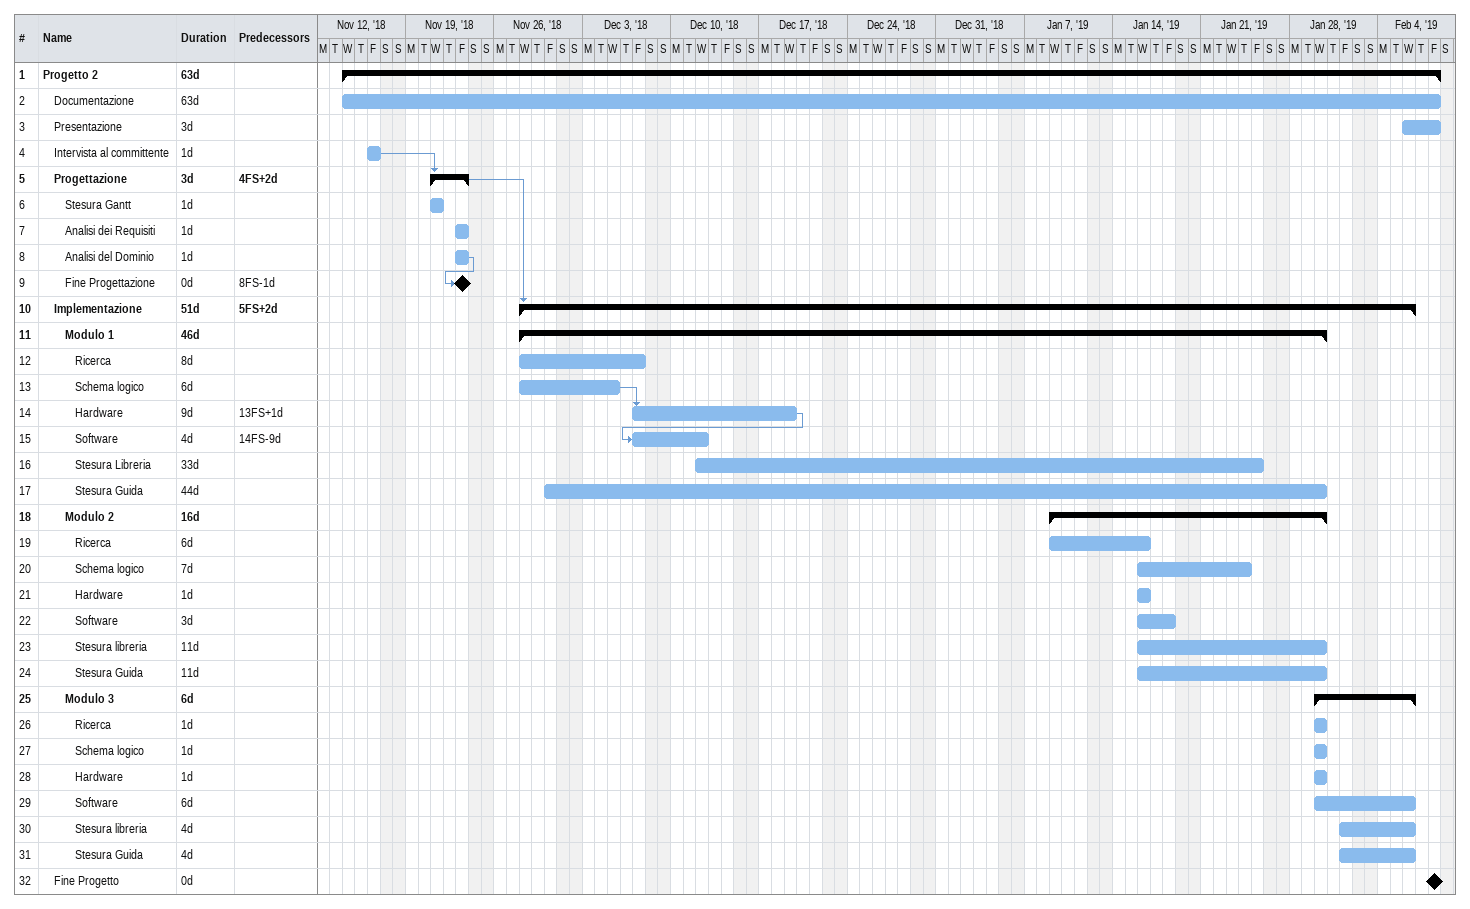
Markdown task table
| ID | Level | Task | Duration | Start | Finish | Predecessors |
|---|---|---|---|---|---|---|
| 1 | 1 | **Progetto 2** | 63d | 2018-11-14 | 2019-02-08 |  |
| 2 | 2 | Documentazione | 63d | 2018-11-14 | 2019-02-08 |  |
| 3 | 2 | Presentazione | 3d | 2019-02-06 | 2019-02-08 |  |
| 4 | 2 | Intervista al committente | 1d | 2018-11-16 | 2018-11-16 |  |
| 5 | 2 | **Progettazione** | 3d | 2018-11-21 | 2018-11-23 | 4FS+2d |
| 6 | 3 | Stesura Gantt | 1d | 2018-11-21 | 2018-11-21 |  |
| 7 | 3 | Analisi dei Requisiti | 1d | 2018-11-23 | 2018-11-23 |  |
| 8 | 3 | Analisi del Dominio | 1d | 2018-11-23 | 2018-11-23 |  |
| 9 | 3 | Fine Progettazione | 0d | 2018-11-23 | 2018-11-23 | 8FS-1d |
| 10 | 2 | **Implementazione** | 51d | 2018-11-28 | 2019-02-06 | 5FS+2d |
| 11 | 3 | **Modulo 1** | 46d | 2018-11-28 | 2019-01-30 |  |
| 12 | 4 | Ricerca | 8d | 2018-11-28 | 2018-12-07 |  |
| 13 | 4 | Schema logico | 6d | 2018-11-28 | 2018-12-05 |  |
| 14 | 4 | Hardware | 9d | 2018-12-07 | 2018-12-19 | 13FS+1d |
| 15 | 4 | Software | 4d | 2018-12-07 | 2018-12-12 | 14FS-9d |
| 16 | 4 | Stesura Libreria | 33d | 2018-12-12 | 2019-01-25 |  |
| 17 | 4 | Stesura Guida | 44d | 2018-11-30 | 2019-01-30 |  |
| 18 | 3 | **Modulo 2** | 16d | 2019-01-09 | 2019-01-30 |  |
| 19 | 4 | Ricerca | 6d | 2019-01-09 | 2019-01-16 |  |
| 20 | 4 | Schema logico | 7d | 2019-01-16 | 2019-01-24 |  |
| 21 | 4 | Hardware | 1d | 2019-01-16 | 2019-01-16 |  |
| 22 | 4 | Software | 3d | 2019-01-16 | 2019-01-18 |  |
| 23 | 4 | Stesura libreria | 11d | 2019-01-16 | 2019-01-30 |  |
| 24 | 4 | Stesura Guida | 11d | 2019-01-16 | 2019-01-30 |  |
| 25 | 3 | **Modulo 3** | 6d | 2019-01-30 | 2019-02-06 |  |
| 26 | 4 | Ricerca | 1d | 2019-01-30 | 2019-01-30 |  |
| 27 | 4 | Schema logico | 1d | 2019-01-30 | 2019-01-30 |  |
| 28 | 4 | Hardware | 1d | 2019-01-30 | 2019-01-30 |  |
| 29 | 4 | Software | 6d | 2019-01-30 | 2019-02-06 |  |
| 30 | 4 | Stesura libreria | 4d | 2019-02-01 | 2019-02-06 |  |
| 31 | 4 | Stesura Guida | 4d | 2019-02-01 | 2019-02-06 |  |
| 32 | 2 | Fine Progetto | 0d | 2019-02-08 | 2019-02-08 |  |
